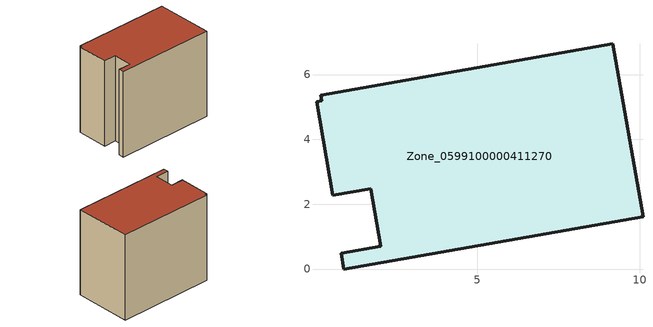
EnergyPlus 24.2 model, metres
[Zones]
Zone_0599100000411270
 floor ground (C_G): 0.16,5.37 9.18,6.95 10.11,1.61 0.88,0 0.79,0.49 2.02,0.71 1.71,2.48 0.54,2.28 0.03,5.16 0.2,5.2 z0
 wall outside (C_F): 1.71,2.48 2.02,0.71 0.79,0.49 0.88,0 10.11,1.61 9.18,6.95 0.16,5.37 0.2,5.2 0.03,5.16 0.54,2.28 1.71,2.48 z0:8.23
 roof outside (C_R): 0.2,5.2 0.03,5.16 0.54,2.28 1.71,2.48 2.02,0.71 0.79,0.49 0.88,0 10.11,1.61 9.18,6.95 0.16,5.37 z8.23
[BUILDING]
Pand.0599100000411270: North Axis=0; Terrain=City; Loads Convergence Tolerance Value=0.04; Temperature Convergence Tolerance Value=0.4; Solar Distribution=FullExterior; Maximum Number of Warmup Days=25; Minimum Number of Warmup Days=1
[Site:Location]
Rotterdam.The.Hague.AP_ZH_NLD Design_Conditions: Latitude=51.96; Longitude=4.45; Time Zone=1; Elevation=-4.5
[SITE:GROUNDTEMPERATURE:BUILDINGSURFACE]
18, 18, 18, 18, 18, 18, 18, 18, 18, 18, 18, 18
[MATERIAL] Thermal Absorptance=0.9; Solar Absorptance=0.7; Visible Absorptance=0.7
Name | Roughness | Thickness | Conductivity | Density | Specific Heat
G.TI.1992-2005 | MediumSmooth | 0.15 | 0.06 | 540 | 1210
F.TI.1992-2005 | Rough | 0.3 | 0.12 | 1920 | 840
R.TI.1992-2005 | MediumRough | 0.2 | 0.08 | 1500 | 1000
[CONSTRUCTION]
C_G: G.TI.1992-2005
C_F: F.TI.1992-2005
C_R: R.TI.1992-2005
[ZONE]
Zone_0599100000411270: Type=1; Multiplier=1; Ceiling Height=Autocalculate; Volume=Autocalculate; Floor Area=autocalculate; Part of Total Floor Area=Yes
[ZONEINFILTRATION:DESIGNFLOWRATE]
Infil_Zone_0599100000411270: Zone or ZoneList or Space or SpaceList=Zone_0599100000411270; Schedule=AlwaysOn; Design Flow Rate Calculation Method=Flow/Area; Flow Rate per Floor Area=0.0015; Constant Term Coefficient=1; Temperature Term Coefficient=0; Velocity Term Coefficient=0; Velocity Squared Term Coefficient=0
[HVACTEMPLATE:ZONE:IDEALLOADSAIRSYSTEM]
Zone_0599100000411270: Maximum Heating Supply Air Temperature=50; Minimum Cooling Supply Air Temperature=13; Maximum Heating Supply Air Humidity Ratio=0.0156; Minimum Cooling Supply Air Humidity Ratio=0.0077; Heating Limit=NoLimit; Cooling Limit=NoLimit; Dehumidification Control Type=ConstantSensibleHeatRatio; Cooling Sensible Heat Ratio=0.7; Dehumidification Setpoint=60; Humidification Control Type=None; Humidification Setpoint=30; Outdoor Air Method=None; Outdoor Air Flow Rate per Person=0.00944; Outdoor Air Flow Rate per Zone Floor Area=0; Outdoor Air Flow Rate per Zone=0; Demand Controlled Ventilation Type=None; Outdoor Air Economizer Type=NoEconomizer; Heat Recovery Type=None; Sensible Heat Recovery Effectiveness=0.7; Latent Heat Recovery Effectiveness=0.65
[ZONECONTROL:THERMOSTAT]
ThermostatControl_Zone_0599100000411270: Zone or ZoneList=Zone_0599100000411270; Control Type Schedule=DualSetpointControlType; Control 1=Thermostat_Zone_0599100000411270; Temperature Difference Between Cutout And Setpoint=0
[THERMOSTATSETPOINT:DUALSETPOINT]
Thermostat_Zone_0599100000411270: Heating Setpoint Temperature Schedule=HeatingSetpoint_Zone_0599100000411270; Cooling Setpoint Temperature Schedule=CoolingSetpoint_Zone_0599100000411270
[SCHEDULE:COMPACT]
HeatingSetpoint_Zone_0599100000411270: Through: 12/31, For: AllDays, Until: 24:00, 21
CoolingSetpoint_Zone_0599100000411270: Through: 12/31, For: AllDays, Until: 24:00, 24
DualSetpointControlType: Through: 12/31, For: AllDays, Until: 24:00, 4
AlwaysOn: Through: 12/31, For: AllDays, Until: 24:00, 1
